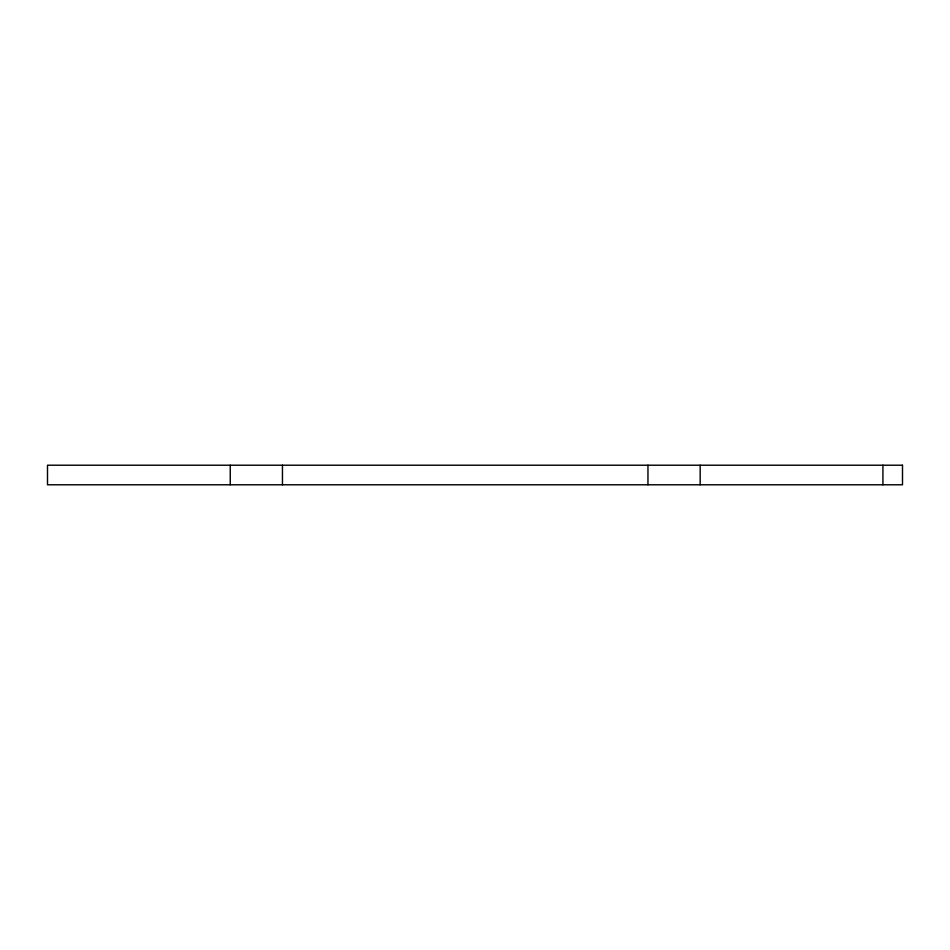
<?xml version="1.0" encoding="UTF-8"?>
<svg xmlns="http://www.w3.org/2000/svg" width="950" height="950" viewBox="0 0 950 950"><rect width="100%" height="100%" fill="white"/><g stroke="black" fill="none" stroke-linecap="round" stroke-linejoin="round"><path stroke-width="1.43" d="M882.918 465.215L882.918 484.785M700.174 465.215L700.174 484.785M647.959 465.215L647.959 484.785M282.459 465.215L282.459 484.785M230.244 465.215L230.244 484.785M902.5 465.215L47.5 465.215L47.5 484.785L902.5 484.785L902.5 465.215"/></g></svg>
